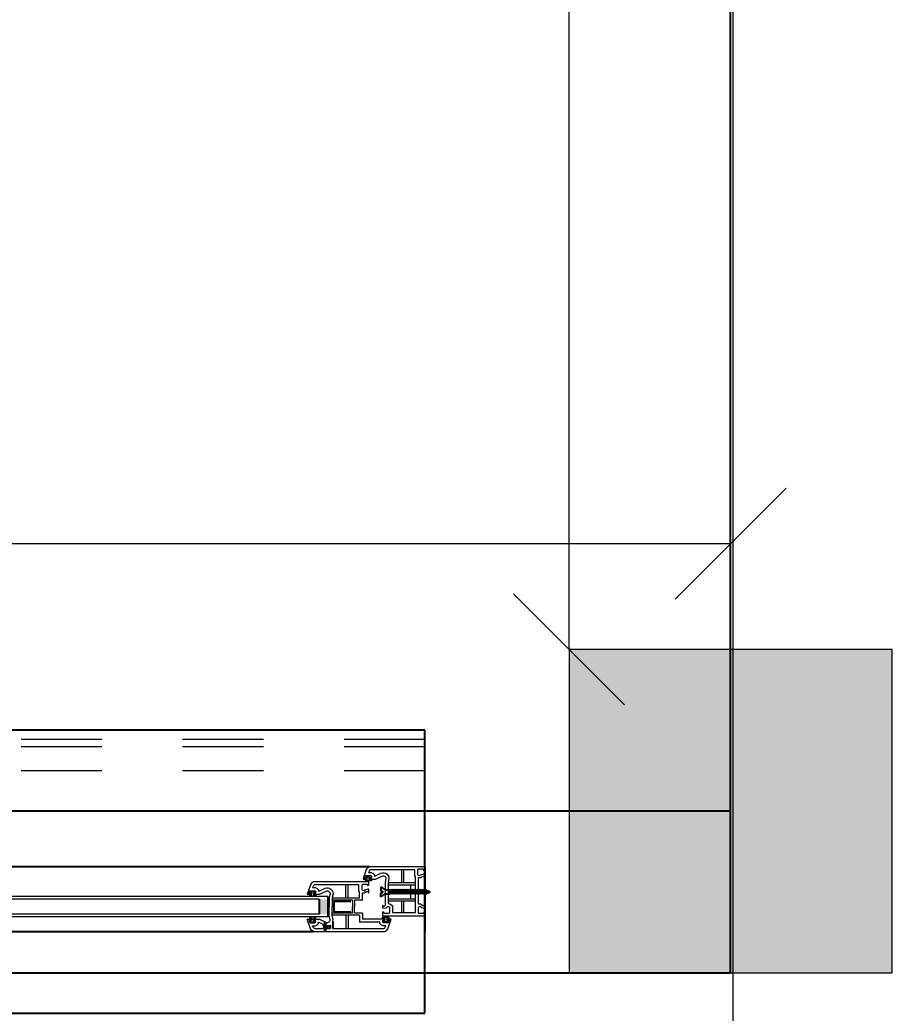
# Model space of a CAD drawing. Header units: metres. Extents: x -355 to 973, y -73 to 238.
# Drawn here: x 712.926 to 714.006, y 213.972 to 215.201 of the extents above; entities that cross this region are included whole.
import ezdxf

# ---------------------------------------------------------------- set-up
doc = ezdxf.new("R2010")
doc.units = ezdxf.units.M
doc.header["$LTSCALE"] = 3
doc.header["$MEASUREMENT"] = 0
for name, pattern in [('1', [30, 6, 6, 6, 6, 6]), ('202$0$HIDDEN', [0.375, 0.25, -0.125]), ('DASHED2', [0.375, 0.25, -0.125])]:
    doc.linetypes.add(name, pattern=pattern)
doc.layers.add('01B', color=10, linetype='Continuous')
doc.layers.add('5', color=2, linetype='Continuous')
for name, color, linetype, lineweight in [('05', 21, 'Continuous', 5), ('15', 63, 'DASHED2', 15), ('alaem', 230, 'Continuous', 5)]:
    doc.layers.add(name, color=color, linetype=linetype, lineweight=lineweight)
doc.styles.get("Standard").update_dxf_attribs({"font": 'arial.ttf'})
doc.dimstyles.new('ahmad', dxfattribs={"dimtxt": 0.2, "dimasz": 0.1375, "dimexe": 0, "dimexo": 0.0625, "dimgap": 0.09, "dimtad": 0, "dimzin": 0, "dimdsep": 46, "dimtxsty": 'Standard', "dimblk": 'OBLIQUE', "dimcen": 0.09, "dimclrd": 245, "dimclrt": 61, "dimadec": 0, "dimazin": 0, "dimtfac": 1, "dimtofl": 0, "dimtmove": 0, "dimatfit": 3, "dimldrblk": 'OBLIQUE', "dimfxl": 0, "dimfxlon": 1, "dimtolj": 1, "dimtzin": 0, "dimlwd": 13, "dimarcsym": 0})

# ---------------------------------------------------------------- blocks, each defined once
blk = doc.blocks.new('fghhyh')
at = {"layer": 'alaem', "linetype": '1'}
h = blk.add_hatch(color=256, dxfattribs=at)
h.dxf.hatch_style = 1
h.paths.add_polyline_path([(280.3961, 190.2964), (280.3961, 190.6964), (279.9961, 190.6964), (279.9961, 190.2964)])
blk.add_lwpolyline([(279.9961, 190.6964), (279.9961, 190.2964), (280.3961, 190.2964), (280.3961, 190.6964)], close=True, dxfattribs=at)
blk = doc.blocks.new('DSSSS')
at = {"layer": '05'}
for p, q in [((152.76042, -221.38644), (152.76042, -221.38719)), ((152.76042, -221.38719), (152.76643, -221.38719)), ((152.76643, -221.38719), (152.76643, -221.38631))]:
    blk.add_line(p, q, dxfattribs=at)
blk.add_lwpolyline([(152.76643, -221.38631), (152.76455, -221.38631), (152.76455, -221.38402), (152.76573, -221.38402), (152.76544, -221.383), (152.76167, -221.383), (152.76167, -221.38381), (152.76226, -221.38407), (152.76299, -221.38465), (152.76299, -221.38592), (152.76191, -221.38644), (152.76042, -221.38644)], dxfattribs=at)
blk = doc.blocks.new('ddd')
at = {"layer": '01B'}
blk.add_hatch(color=143, dxfattribs=at).paths.add_polyline_path([(1657.1326, 1003.8703), (1657.1435, 1003.8703), (1657.1435, 1003.8518), (1657.1326, 1003.8518)])
at = {"layer": '01B', "color": 32}
for p, q in [((1657.2637, 1004.0293), (1657.2637, 1004.0793)), ((1657.2637, 1003.7293), (1657.2637, 1004.0293))]:
    blk.add_line(p, q, dxfattribs=at)
at = {"layer": '01B', "color": 143}
for p, q in [((1657.1951, 1003.9104), (1655.8322, 1003.9104)), ((1657.2637, 1003.9104), (1657.2637, 1003.8499)), ((1657.2637, 1003.9104), (1657.2637, 1003.8304)), ((1657.2091, 1003.8855), (1657.2091, 1003.8803)), ((1657.2091, 1003.8855), (1657.2144, 1003.8819)), ((1657.2144, 1003.8819), (1657.2202, 1003.8819)), ((1657.2202, 1003.8819), (1657.2202, 1003.8793)), ((1657.2202, 1003.8819), (1657.2223, 1003.8793)), ((1657.2214, 1003.8819), (1657.2207, 1003.8813)), ((1657.2214, 1003.8819), (1657.2235, 1003.8793)), ((1657.2227, 1003.8819), (1657.2219, 1003.8813)), ((1657.2227, 1003.8819), (1657.2248, 1003.8793)), ((1657.2239, 1003.8819), (1657.2232, 1003.8813)), ((1657.2239, 1003.8819), (1657.226, 1003.8793)), ((1657.2251, 1003.8819), (1657.2244, 1003.8813)), ((1657.2251, 1003.8819), (1657.2273, 1003.8793)), ((1657.2264, 1003.8819), (1657.2257, 1003.8813)), ((1657.2264, 1003.8819), (1657.2285, 1003.8793)), ((1657.2276, 1003.8819), (1657.2269, 1003.8813)), ((1657.2276, 1003.8819), (1657.2298, 1003.8793)), ((1657.2289, 1003.8819), (1657.2282, 1003.8813)), ((1657.2289, 1003.8819), (1657.231, 1003.8793)), ((1657.2301, 1003.8819), (1657.2294, 1003.8813)), ((1657.2301, 1003.8819), (1657.2323, 1003.8793)), ((1657.2314, 1003.8819), (1657.2306, 1003.8813)), ((1657.2314, 1003.8819), (1657.2335, 1003.8793)), ((1657.2326, 1003.8819), (1657.2319, 1003.8813)), ((1657.2326, 1003.8819), (1657.2347, 1003.8793)), ((1657.2339, 1003.8819), (1657.2331, 1003.8813)), ((1657.2339, 1003.8819), (1657.236, 1003.8793)), ((1657.2351, 1003.8819), (1657.2344, 1003.8813)), ((1657.2351, 1003.8819), (1657.2372, 1003.8793)), ((1657.2364, 1003.8819), (1657.2356, 1003.8813)), ((1657.2364, 1003.8819), (1657.2385, 1003.8793)), ((1657.2376, 1003.8819), (1657.2369, 1003.8813)), ((1657.2376, 1003.8819), (1657.2397, 1003.8793)), ((1657.2388, 1003.8819), (1657.2381, 1003.8813)), ((1657.2388, 1003.8819), (1657.241, 1003.8793)), ((1657.2401, 1003.8819), (1657.2394, 1003.8813)), ((1657.2401, 1003.8819), (1657.2422, 1003.8793)), ((1657.2413, 1003.8819), (1657.2406, 1003.8813)), ((1657.2413, 1003.8819), (1657.2435, 1003.8793)), ((1657.2426, 1003.8819), (1657.2419, 1003.8813)), ((1657.2426, 1003.8819), (1657.2447, 1003.8793)), ((1657.2438, 1003.8819), (1657.2431, 1003.8813)), ((1657.2438, 1003.8819), (1657.246, 1003.8793)), ((1657.2451, 1003.8819), (1657.2443, 1003.8813)), ((1657.2451, 1003.8819), (1657.2472, 1003.8793)), ((1657.2463, 1003.8819), (1657.2456, 1003.8813)), ((1657.2463, 1003.8819), (1657.2484, 1003.8793)), ((1657.2476, 1003.8819), (1657.2468, 1003.8813)), ((1657.2476, 1003.8819), (1657.2497, 1003.8793)), ((1657.2488, 1003.8819), (1657.2481, 1003.8813)), ((1657.2488, 1003.8819), (1657.2509, 1003.8793)), ((1657.2501, 1003.8819), (1657.2493, 1003.8813)), ((1657.2501, 1003.8819), (1657.2522, 1003.8793)), ((1657.2513, 1003.8819), (1657.2506, 1003.8813)), ((1657.2513, 1003.8819), (1657.2534, 1003.8793)), ((1657.2525, 1003.8819), (1657.2518, 1003.8813)), ((1657.2525, 1003.8819), (1657.2547, 1003.8793)), ((1657.2538, 1003.8819), (1657.2531, 1003.8813)), ((1657.2538, 1003.8819), (1657.2559, 1003.8793)), ((1657.255, 1003.8819), (1657.2543, 1003.8813)), ((1657.255, 1003.8819), (1657.2572, 1003.8793)), ((1657.2563, 1003.8819), (1657.2556, 1003.8813)), ((1657.2563, 1003.8819), (1657.2584, 1003.8793)), ((1657.2575, 1003.8819), (1657.2568, 1003.8813)), ((1657.2575, 1003.8819), (1657.2597, 1003.8793)), ((1657.2588, 1003.8819), (1657.258, 1003.8813)), ((1657.2588, 1003.8819), (1657.2609, 1003.8793)), ((1657.26, 1003.8819), (1657.2593, 1003.8813)), ((1657.26, 1003.8819), (1657.2622, 1003.8793)), ((1657.2613, 1003.8819), (1657.2605, 1003.8813)), ((1657.2613, 1003.8819), (1657.2634, 1003.8793)), ((1657.2625, 1003.8819), (1657.2618, 1003.8813)), ((1657.2625, 1003.8819), (1657.2646, 1003.8793)), ((1657.2638, 1003.8819), (1657.263, 1003.8813)), ((1657.2638, 1003.8819), (1657.2659, 1003.8793)), ((1657.265, 1003.8819), (1657.2643, 1003.8813)), ((1657.265, 1003.8819), (1657.2671, 1003.8793)), ((1657.265, 1003.8819), (1657.2704, 1003.8793)), ((1657.1326, 1003.8703), (1657.1326, 1003.8518)), ((1657.1435, 1003.8736), (1657.1435, 1003.8485)), ((1657.2091, 1003.8803), (1657.2112, 1003.8803)), ((1657.2091, 1003.8732), (1657.2091, 1003.8784)), ((1657.2091, 1003.8784), (1657.2112, 1003.8784)), ((1657.2091, 1003.8732), (1657.2144, 1003.8768)), ((1657.2112, 1003.8803), (1657.2112, 1003.8793)), ((1657.2112, 1003.8784), (1657.2112, 1003.8793)), ((1657.2144, 1003.8768), (1657.2202, 1003.8768)), ((1657.2202, 1003.8768), (1657.2202, 1003.8793)), ((1657.2202, 1003.8768), (1657.2223, 1003.8793)), ((1657.2214, 1003.8768), (1657.2207, 1003.8774)), ((1657.2214, 1003.8768), (1657.2235, 1003.8793)), ((1657.2227, 1003.8768), (1657.2219, 1003.8774)), ((1657.2227, 1003.8768), (1657.2248, 1003.8793)), ((1657.2239, 1003.8768), (1657.2232, 1003.8774)), ((1657.2239, 1003.8768), (1657.226, 1003.8793)), ((1657.2251, 1003.8768), (1657.2244, 1003.8774)), ((1657.2251, 1003.8768), (1657.2273, 1003.8793)), ((1657.2264, 1003.8768), (1657.2257, 1003.8774)), ((1657.2264, 1003.8768), (1657.2285, 1003.8793)), ((1657.2276, 1003.8768), (1657.2269, 1003.8774)), ((1657.2276, 1003.8768), (1657.2298, 1003.8793)), ((1657.2289, 1003.8768), (1657.2282, 1003.8774)), ((1657.2289, 1003.8768), (1657.231, 1003.8793)), ((1657.2301, 1003.8768), (1657.2294, 1003.8774)), ((1657.2301, 1003.8768), (1657.2323, 1003.8793)), ((1657.2314, 1003.8768), (1657.2306, 1003.8774)), ((1657.2314, 1003.8768), (1657.2335, 1003.8793)), ((1657.2326, 1003.8768), (1657.2319, 1003.8774)), ((1657.2326, 1003.8768), (1657.2347, 1003.8793)), ((1657.2339, 1003.8768), (1657.2331, 1003.8774)), ((1657.2339, 1003.8768), (1657.236, 1003.8793)), ((1657.2351, 1003.8768), (1657.2344, 1003.8774)), ((1657.2351, 1003.8768), (1657.2372, 1003.8793)), ((1657.2364, 1003.8768), (1657.2356, 1003.8774)), ((1657.2364, 1003.8768), (1657.2385, 1003.8793)), ((1657.2376, 1003.8768), (1657.2369, 1003.8774)), ((1657.2376, 1003.8768), (1657.2397, 1003.8793)), ((1657.2388, 1003.8768), (1657.2381, 1003.8774)), ((1657.2388, 1003.8768), (1657.241, 1003.8793)), ((1657.2401, 1003.8768), (1657.2394, 1003.8774)), ((1657.2401, 1003.8768), (1657.2422, 1003.8793)), ((1657.2413, 1003.8768), (1657.2406, 1003.8774)), ((1657.2413, 1003.8768), (1657.2435, 1003.8793)), ((1657.2426, 1003.8768), (1657.2419, 1003.8774)), ((1657.2426, 1003.8768), (1657.2447, 1003.8793)), ((1657.2438, 1003.8768), (1657.2431, 1003.8774)), ((1657.2438, 1003.8768), (1657.246, 1003.8793)), ((1657.2451, 1003.8768), (1657.2443, 1003.8774)), ((1657.2451, 1003.8768), (1657.2472, 1003.8793)), ((1657.2463, 1003.8768), (1657.2456, 1003.8774)), ((1657.2463, 1003.8768), (1657.2484, 1003.8793)), ((1657.2476, 1003.8768), (1657.2468, 1003.8774)), ((1657.2476, 1003.8768), (1657.2497, 1003.8793)), ((1657.2488, 1003.8768), (1657.2481, 1003.8774)), ((1657.2488, 1003.8768), (1657.2509, 1003.8793)), ((1657.2501, 1003.8768), (1657.2493, 1003.8774)), ((1657.2501, 1003.8768), (1657.2522, 1003.8793)), ((1657.2513, 1003.8768), (1657.2506, 1003.8774)), ((1657.2513, 1003.8768), (1657.2534, 1003.8793)), ((1657.2525, 1003.8768), (1657.2518, 1003.8774)), ((1657.2525, 1003.8768), (1657.2547, 1003.8793)), ((1657.2538, 1003.8768), (1657.2531, 1003.8774)), ((1657.2538, 1003.8768), (1657.2559, 1003.8793)), ((1657.255, 1003.8768), (1657.2543, 1003.8774)), ((1657.255, 1003.8768), (1657.2572, 1003.8793)), ((1657.2563, 1003.8768), (1657.2556, 1003.8774)), ((1657.2563, 1003.8768), (1657.2584, 1003.8793)), ((1657.2575, 1003.8768), (1657.2568, 1003.8774)), ((1657.2575, 1003.8768), (1657.2597, 1003.8793)), ((1657.2588, 1003.8768), (1657.258, 1003.8774)), ((1657.2588, 1003.8768), (1657.2609, 1003.8793)), ((1657.26, 1003.8768), (1657.2593, 1003.8774)), ((1657.26, 1003.8768), (1657.2622, 1003.8793)), ((1657.2613, 1003.8768), (1657.2605, 1003.8774)), ((1657.2613, 1003.8768), (1657.2634, 1003.8793)), ((1657.2625, 1003.8768), (1657.2618, 1003.8774)), ((1657.2625, 1003.8768), (1657.2646, 1003.8793)), ((1657.2638, 1003.8768), (1657.263, 1003.8774)), ((1657.2638, 1003.8768), (1657.2659, 1003.8793)), ((1657.265, 1003.8768), (1657.2643, 1003.8774)), ((1657.265, 1003.8768), (1657.2671, 1003.8793)), ((1657.265, 1003.8768), (1657.2704, 1003.8793)), ((1657.1721, 1003.8676), (1657.151, 1003.8676)), ((1657.151, 1003.8676), (1657.151, 1003.8546)), ((1657.151, 1003.8546), (1657.1718, 1003.8546)), ((1657.1372, 1003.8395), (1657.1388, 1003.8364)), ((1657.1388, 1003.8364), (1657.1377, 1003.8342)), ((1657.1392, 1003.8428), (1657.1392, 1003.8385)), ((1657.1392, 1003.8385), (1657.1403, 1003.8364)), ((1657.14, 1003.8358), (1657.1392, 1003.8342)), ((1657.1392, 1003.8342), (1657.1392, 1003.8304)), ((1657.1407, 1003.842), (1657.1407, 1003.8379)), ((1657.1407, 1003.8342), (1657.1407, 1003.8304)), ((1657.1458, 1003.8369), (1657.1459, 1003.8363)), ((1657.1462, 1003.8384), (1657.1462, 1003.8342)), ((1657.1499, 1003.8427), (1657.1499, 1003.8342)), ((1656.4015, 1003.8304), (1657.1259, 1003.8304))]:
    blk.add_line(p, q, dxfattribs=at)
at = {"layer": '05', "color": 143}
for p, q in [((1657.1911, 1003.907), (1657.1872, 1003.8953)), ((1657.1924, 1003.9087), (1657.1911, 1003.907)), ((1657.1951, 1003.9104), (1657.1924, 1003.9087)), ((1657.195, 1003.9058), (1657.1945, 1003.9052)), ((1657.1962, 1003.9066), (1657.195, 1003.9058)), ((1657.2637, 1003.9104), (1657.1951, 1003.9104)), ((1657.2513, 1003.9066), (1657.1962, 1003.9066)), ((1657.2352, 1003.8904), (1657.2352, 1003.9066)), ((1657.2377, 1003.8904), (1657.2377, 1003.9066)), ((1657.2513, 1003.8993), (1657.2513, 1003.9066)), ((1657.2551, 1003.9067), (1657.2557, 1003.9077)), ((1657.2551, 1003.9006), (1657.2551, 1003.9067)), ((1657.2557, 1003.9077), (1657.2563, 1003.9078)), ((1657.2563, 1003.9078), (1657.2606, 1003.9078)), ((1657.2606, 1003.9078), (1657.2617, 1003.9073)), ((1657.2617, 1003.9073), (1657.2617, 1003.9063)), ((1657.2617, 1003.9063), (1657.2623, 1003.9057)), ((1657.2623, 1003.9057), (1657.2637, 1003.9064)), ((1657.2637, 1003.9064), (1657.2637, 1003.9104)), ((1657.1872, 1003.8953), (1657.1911, 1003.8953)), ((1657.1895, 1003.8966), (1657.1902, 1003.8989)), ((1657.1896, 1003.8962), (1657.1895, 1003.8966)), ((1657.1899, 1003.8958), (1657.1896, 1003.8962)), ((1657.1904, 1003.8957), (1657.1899, 1003.8958)), ((1657.19, 1003.8929), (1657.19, 1003.894)), ((1657.1902, 1003.8989), (1657.1905, 1003.8993)), ((1657.1911, 1003.8957), (1657.1904, 1003.8957)), ((1657.1905, 1003.8993), (1657.1908, 1003.8995)), ((1657.1908, 1003.8995), (1657.1965, 1003.8995)), ((1657.1911, 1003.8953), (1657.1911, 1003.8957)), ((1657.1945, 1003.9052), (1657.1939, 1003.9033)), ((1657.1939, 1003.9033), (1657.1973, 1003.9033)), ((1657.196, 1003.8958), (1657.1957, 1003.8955)), ((1657.1957, 1003.8955), (1657.1957, 1003.8953)), ((1657.1957, 1003.8953), (1657.1961, 1003.8951)), ((1657.1974, 1003.8964), (1657.196, 1003.8958)), ((1657.1961, 1003.8951), (1657.2025, 1003.8951)), ((1657.1965, 1003.8995), (1657.197, 1003.8993)), ((1657.197, 1003.8993), (1657.1974, 1003.8989)), ((1657.1973, 1003.9033), (1657.1992, 1003.9026)), ((1657.1974, 1003.8989), (1657.1974, 1003.8964)), ((1657.1977, 1003.8939), (1657.1977, 1003.8929)), ((1657.1992, 1003.9026), (1657.2012, 1003.9005)), ((1657.2012, 1003.9005), (1657.2012, 1003.899)), ((1657.2012, 1003.899), (1657.2017, 1003.899)), ((1657.2017, 1003.899), (1657.2093, 1003.9027)), ((1657.2025, 1003.8951), (1657.2106, 1003.899)), ((1657.2093, 1003.9027), (1657.2113, 1003.9031)), ((1657.2106, 1003.899), (1657.2116, 1003.8993)), ((1657.2113, 1003.9031), (1657.2133, 1003.903)), ((1657.2116, 1003.8993), (1657.2126, 1003.8992)), ((1657.2126, 1003.8992), (1657.2135, 1003.8989)), ((1657.2133, 1003.903), (1657.2152, 1003.9024)), ((1657.2135, 1003.8989), (1657.2143, 1003.8983)), ((1657.2143, 1003.8983), (1657.2149, 1003.8976)), ((1657.2154, 1003.8958), (1657.2144, 1003.8914)), ((1657.2149, 1003.8976), (1657.2154, 1003.8969)), ((1657.2152, 1003.9024), (1657.217, 1003.9011)), ((1657.2154, 1003.8969), (1657.2154, 1003.8958)), ((1657.217, 1003.9011), (1657.218, 1003.8999)), ((1657.218, 1003.8999), (1657.2192, 1003.898)), ((1657.2192, 1003.8954), (1657.2182, 1003.891)), ((1657.2192, 1003.898), (1657.2192, 1003.8954)), ((1657.2521, 1003.8982), (1657.2513, 1003.8993)), ((1657.252, 1003.8979), (1657.2521, 1003.8982)), ((1657.252, 1003.8755), (1657.252, 1003.8979)), ((1657.2558, 1003.8997), (1657.2551, 1003.9006)), ((1657.2571, 1003.8991), (1657.2558, 1003.8997)), ((1657.2558, 1003.8967), (1657.2561, 1003.8971)), ((1657.2558, 1003.8755), (1657.2558, 1003.8967)), ((1657.2561, 1003.8971), (1657.2572, 1003.8971)), ((1657.2584, 1003.8999), (1657.2571, 1003.8991)), ((1657.2572, 1003.8971), (1657.2584, 1003.8971)), ((1657.2623, 1003.9014), (1657.2584, 1003.8999)), ((1657.2584, 1003.8971), (1657.2622, 1003.8989)), ((1657.2622, 1003.8989), (1657.2626, 1003.8984)), ((1657.2637, 1003.9013), (1657.2623, 1003.9014)), ((1657.2626, 1003.8984), (1657.2627, 1003.8971)), ((1657.2627, 1003.8971), (1657.2633, 1003.897)), ((1657.2633, 1003.897), (1657.2637, 1003.8972)), ((1657.2637, 1003.8972), (1657.2637, 1003.9013)), ((1657.166, 1003.8717), (1657.166, 1003.8879)), ((1657.1685, 1003.8717), (1657.1685, 1003.8879)), ((1657.1977, 1003.8929), (1657.19, 1003.8929)), ((1657.2144, 1003.8914), (1657.2144, 1003.8833)), ((1657.2144, 1003.8833), (1657.2144, 1003.8632)), ((1657.2182, 1003.891), (1657.2182, 1003.8833)), ((1657.252, 1003.8904), (1657.2182, 1003.8904)), ((1657.252, 1003.8878), (1657.2182, 1003.8878)), ((1657.2182, 1003.8833), (1657.2182, 1003.865)), ((1657.2457, 1003.8878), (1657.2457, 1003.8709)), ((1657.1827, 1003.8717), (1657.149, 1003.8717)), ((1657.1739, 1003.8691), (1657.149, 1003.8691)), ((1657.1739, 1003.8691), (1657.1739, 1003.861)), ((1657.1866, 1003.8691), (1657.1764, 1003.8691)), ((1657.1764, 1003.8691), (1657.1764, 1003.861)), ((1657.2182, 1003.8709), (1657.252, 1003.8709)), ((1657.252, 1003.8612), (1657.252, 1003.8755)), ((1657.2558, 1003.864), (1657.2558, 1003.8755)), ((1657.1452, 1003.8567), (1657.1452, 1003.861)), ((1657.1452, 1003.8494), (1657.1452, 1003.8567)), ((1657.149, 1003.8567), (1657.149, 1003.861)), ((1657.149, 1003.8498), (1657.149, 1003.8567)), ((1657.1739, 1003.8529), (1657.1739, 1003.861)), ((1657.1764, 1003.8529), (1657.1764, 1003.861)), ((1657.2119, 1003.862), (1657.2113, 1003.8624)), ((1657.2113, 1003.8624), (1657.2113, 1003.8596)), ((1657.2113, 1003.8596), (1657.2119, 1003.8591)), ((1657.2127, 1003.8614), (1657.2119, 1003.862)), ((1657.2119, 1003.8591), (1657.216, 1003.8598)), ((1657.2135, 1003.8619), (1657.2127, 1003.8614)), ((1657.2141, 1003.8625), (1657.2135, 1003.8619)), ((1657.2144, 1003.8632), (1657.2141, 1003.8625)), ((1657.216, 1003.8598), (1657.2171, 1003.8611)), ((1657.2171, 1003.8611), (1657.2181, 1003.8611)), ((1657.2181, 1003.8611), (1657.2191, 1003.8609)), ((1657.2182, 1003.8683), (1657.252, 1003.8683)), ((1657.2182, 1003.865), (1657.2186, 1003.865)), ((1657.2186, 1003.865), (1657.221, 1003.8643)), ((1657.2191, 1003.8609), (1657.2197, 1003.8603)), ((1657.2197, 1003.8603), (1657.2197, 1003.8537)), ((1657.221, 1003.8643), (1657.2235, 1003.862)), ((1657.2235, 1003.862), (1657.2235, 1003.8537)), ((1657.2352, 1003.8537), (1657.2352, 1003.8683)), ((1657.2377, 1003.8537), (1657.2377, 1003.8683)), ((1657.252, 1003.8537), (1657.252, 1003.8612)), ((1657.2586, 1003.864), (1657.2558, 1003.864)), ((1657.2558, 1003.8601), (1657.2562, 1003.8609)), ((1657.2558, 1003.8529), (1657.2558, 1003.8601)), ((1657.2562, 1003.8609), (1657.257, 1003.8613)), ((1657.257, 1003.8613), (1657.2582, 1003.8612)), ((1657.2582, 1003.8612), (1657.2589, 1003.8606)), ((1657.2593, 1003.8635), (1657.2586, 1003.864)), ((1657.2589, 1003.8606), (1657.2596, 1003.8599)), ((1657.2612, 1003.8623), (1657.2593, 1003.8635)), ((1657.2596, 1003.8599), (1657.263, 1003.8594)), ((1657.2622, 1003.8623), (1657.2612, 1003.8623)), ((1657.2628, 1003.8638), (1657.2622, 1003.8623)), ((1657.2631, 1003.8638), (1657.2628, 1003.8638)), ((1657.263, 1003.8594), (1657.2637, 1003.8599)), ((1657.2637, 1003.8637), (1657.2631, 1003.8638)), ((1657.2637, 1003.8599), (1657.2637, 1003.8637)), ((1657.2637, 1003.8637), (1657.2637, 1003.8637)), ((1657.1219, 1003.8338), (1657.118, 1003.8455)), ((1657.118, 1003.8455), (1657.1219, 1003.8455)), ((1657.1204, 1003.8445), (1657.1203, 1003.8441)), ((1657.1203, 1003.8441), (1657.1209, 1003.8419)), ((1657.1206, 1003.845), (1657.1204, 1003.8445)), ((1657.1212, 1003.8451), (1657.1206, 1003.845)), ((1657.1285, 1003.8479), (1657.1208, 1003.8479)), ((1657.1208, 1003.8479), (1657.1208, 1003.8467)), ((1657.1219, 1003.8451), (1657.1212, 1003.8451)), ((1657.1219, 1003.8455), (1657.1219, 1003.8451)), ((1657.1265, 1003.8454), (1657.1269, 1003.8456)), ((1657.1265, 1003.8452), (1657.1265, 1003.8454)), ((1657.1268, 1003.845), (1657.1265, 1003.8452)), ((1657.1282, 1003.8444), (1657.1268, 1003.845)), ((1657.1269, 1003.8456), (1657.1333, 1003.8456)), ((1657.1282, 1003.8418), (1657.1282, 1003.8444)), ((1657.1285, 1003.8469), (1657.1285, 1003.8479)), ((1657.1333, 1003.8456), (1657.1392, 1003.8428)), ((1657.1462, 1003.845), (1657.1452, 1003.8494)), ((1657.1457, 1003.8431), (1657.1462, 1003.8439)), ((1657.1462, 1003.8439), (1657.1462, 1003.845)), ((1657.1739, 1003.8529), (1657.149, 1003.8529)), ((1657.1827, 1003.8504), (1657.149, 1003.8504)), ((1657.15, 1003.8453), (1657.149, 1003.8498)), ((1657.1499, 1003.8427), (1657.15, 1003.8453)), ((1657.166, 1003.8504), (1657.166, 1003.8342)), ((1657.1685, 1003.8504), (1657.1685, 1003.8342)), ((1657.1866, 1003.8529), (1657.1764, 1003.8529)), ((1657.1827, 1003.8504), (1657.1827, 1003.8418)), ((1657.1866, 1003.8529), (1657.1866, 1003.8456)), ((1657.213, 1003.8456), (1657.1866, 1003.8456)), ((1657.2117, 1003.8544), (1657.2114, 1003.8541)), ((1657.2114, 1003.8541), (1657.2114, 1003.8499)), ((1657.2114, 1003.8499), (1657.2637, 1003.8499)), ((1657.2114, 1003.8469), (1657.2114, 1003.8483)), ((1657.2114, 1003.8483), (1657.2191, 1003.8483)), ((1657.2126, 1003.8544), (1657.2117, 1003.8544)), ((1657.2117, 1003.8444), (1657.2131, 1003.845)), ((1657.2117, 1003.8418), (1657.2117, 1003.8444)), ((1657.2129, 1003.8541), (1657.2126, 1003.8544)), ((1657.2129, 1003.8535), (1657.2129, 1003.8541)), ((1657.2131, 1003.8529), (1657.2129, 1003.8535)), ((1657.2134, 1003.8454), (1657.213, 1003.8456)), ((1657.2135, 1003.8527), (1657.2131, 1003.8529)), ((1657.2131, 1003.845), (1657.2134, 1003.8452)), ((1657.2134, 1003.8452), (1657.2134, 1003.8454)), ((1657.219, 1003.8527), (1657.2135, 1003.8527)), ((1657.218, 1003.8338), (1657.2219, 1003.8455)), ((1657.2219, 1003.8455), (1657.218, 1003.8455)), ((1657.218, 1003.8455), (1657.218, 1003.8451)), ((1657.218, 1003.8451), (1657.2187, 1003.8451)), ((1657.2187, 1003.8451), (1657.2192, 1003.845)), ((1657.2195, 1003.8531), (1657.219, 1003.8527)), ((1657.2196, 1003.8441), (1657.219, 1003.8419)), ((1657.2191, 1003.8483), (1657.2191, 1003.8467)), ((1657.2192, 1003.845), (1657.2195, 1003.8445)), ((1657.2197, 1003.8537), (1657.2195, 1003.8531)), ((1657.2195, 1003.8445), (1657.2196, 1003.8441)), ((1657.2235, 1003.8537), (1657.252, 1003.8537)), ((1657.2563, 1003.8525), (1657.2558, 1003.8529)), ((1657.2616, 1003.8525), (1657.2563, 1003.8525)), ((1657.2624, 1003.8533), (1657.2616, 1003.8525)), ((1657.2631, 1003.8544), (1657.2624, 1003.8543)), ((1657.2624, 1003.8543), (1657.2624, 1003.8533)), ((1657.2637, 1003.8541), (1657.2631, 1003.8544)), ((1657.2637, 1003.8499), (1657.2637, 1003.8541)), ((1657.1209, 1003.8419), (1657.1212, 1003.8415)), ((1657.1212, 1003.8415), (1657.1216, 1003.8412)), ((1657.1216, 1003.8412), (1657.1273, 1003.8412)), ((1657.1232, 1003.8321), (1657.1219, 1003.8338)), ((1657.1259, 1003.8304), (1657.1232, 1003.8321)), ((1657.1253, 1003.8356), (1657.1247, 1003.8374)), ((1657.1247, 1003.8374), (1657.128, 1003.8374)), ((1657.1258, 1003.835), (1657.1253, 1003.8356)), ((1657.127, 1003.8342), (1657.1258, 1003.835)), ((1657.127, 1003.8342), (1657.1377, 1003.8342)), ((1657.1273, 1003.8412), (1657.1278, 1003.8414)), ((1657.1278, 1003.8414), (1657.1282, 1003.8418)), ((1657.128, 1003.8374), (1657.1299, 1003.8382)), ((1657.1299, 1003.8382), (1657.132, 1003.8403)), ((1657.132, 1003.8403), (1657.132, 1003.8418)), ((1657.132, 1003.8418), (1657.1324, 1003.8418)), ((1657.1324, 1003.8418), (1657.1372, 1003.8395)), ((1657.14, 1003.8358), (1657.1416, 1003.8354)), ((1657.1403, 1003.8364), (1657.1417, 1003.8361)), ((1657.1407, 1003.842), (1657.1413, 1003.8417)), ((1657.1407, 1003.8379), (1657.1421, 1003.8376)), ((1657.1407, 1003.8342), (1657.1462, 1003.8342)), ((1657.1413, 1003.8417), (1657.1424, 1003.8415)), ((1657.1416, 1003.8354), (1657.1438, 1003.8356)), ((1657.1417, 1003.8361), (1657.1437, 1003.8362)), ((1657.1421, 1003.8376), (1657.1441, 1003.8378)), ((1657.1424, 1003.8415), (1657.1434, 1003.8416)), ((1657.1434, 1003.8416), (1657.1443, 1003.8418)), ((1657.1437, 1003.8362), (1657.1458, 1003.8369)), ((1657.1438, 1003.8356), (1657.1459, 1003.8363)), ((1657.1441, 1003.8378), (1657.1462, 1003.8384)), ((1657.1443, 1003.8418), (1657.1451, 1003.8424)), ((1657.1451, 1003.8424), (1657.1457, 1003.8431)), ((1657.1499, 1003.8342), (1657.2129, 1003.8342)), ((1657.2079, 1003.8418), (1657.1827, 1003.8418)), ((1657.2079, 1003.8403), (1657.2079, 1003.8418)), ((1657.2099, 1003.8382), (1657.2079, 1003.8403)), ((1657.2119, 1003.8374), (1657.2099, 1003.8382)), ((1657.2121, 1003.8414), (1657.2117, 1003.8418)), ((1657.2152, 1003.8374), (1657.2119, 1003.8374)), ((1657.2126, 1003.8412), (1657.2121, 1003.8414)), ((1657.2183, 1003.8412), (1657.2126, 1003.8412)), ((1657.2129, 1003.8342), (1657.2141, 1003.835)), ((1657.214, 1003.8304), (1657.2167, 1003.8321)), ((1657.2141, 1003.835), (1657.2146, 1003.8356)), ((1657.2146, 1003.8356), (1657.2152, 1003.8374)), ((1657.2167, 1003.8321), (1657.218, 1003.8338)), ((1657.2186, 1003.8415), (1657.2183, 1003.8412)), ((1657.219, 1003.8419), (1657.2186, 1003.8415)), ((1657.1259, 1003.8304), (1657.1392, 1003.8304)), ((1657.1407, 1003.8304), (1657.214, 1003.8304))]:
    blk.add_line(p, q, dxfattribs=at)
at = {"layer": '05', "color": 107}
for p, q in [((1657.1435, 1003.8736), (1656.3838, 1003.8736)), ((1657.1326, 1003.8703), (1656.3947, 1003.8703)), ((1657.1435, 1003.8485), (1656.3838, 1003.8485)), ((1657.1326, 1003.8518), (1656.3947, 1003.8518))]:
    blk.add_line(p, q, dxfattribs=at)
at = {"layer": '05', "color": 143}
for points in [[(1657.19, 1003.894), (1657.1924, 1003.894), (1657.1924, 1003.8969), (1657.1909, 1003.8969), (1657.1913, 1003.8982), (1657.1961, 1003.8982), (1657.1961, 1003.8972), (1657.1953, 1003.8969), (1657.1944, 1003.8961), (1657.1944, 1003.8945), (1657.1958, 1003.8939), (1657.1977, 1003.8939)], [(1657.1944, 1003.8917), (1657.1259, 1003.8917), (1657.1232, 1003.89), (1657.1219, 1003.8883), (1657.118, 1003.8766), (1657.1219, 1003.8766), (1657.1219, 1003.877), (1657.1212, 1003.877), (1657.1206, 1003.8771), (1657.1204, 1003.8775), (1657.1203, 1003.878), (1657.1209, 1003.8802), (1657.1212, 1003.8806), (1657.1216, 1003.8808), (1657.1273, 1003.8808), (1657.1278, 1003.8807), (1657.1282, 1003.8803), (1657.1282, 1003.8777), (1657.1268, 1003.8771), (1657.1265, 1003.8768), (1657.1265, 1003.8766), (1657.1269, 1003.8765), (1657.1333, 1003.8765), (1657.1413, 1003.8804), (1657.1424, 1003.8806), (1657.1434, 1003.8805), (1657.1443, 1003.8802), (1657.1451, 1003.8796), (1657.1457, 1003.879), (1657.1462, 1003.8782), (1657.1462, 1003.8771), (1657.1452, 1003.8727), (1657.1452, 1003.8654), (1657.1452, 1003.861)], [(1657.1827, 1003.8717), (1657.1827, 1003.8792), (1657.1829, 1003.8795), (1657.1821, 1003.8806), (1657.1821, 1003.8879), (1657.127, 1003.8879), (1657.1258, 1003.8871), (1657.1253, 1003.8865), (1657.1247, 1003.8847), (1657.128, 1003.8847), (1657.1299, 1003.8839), (1657.132, 1003.8818), (1657.132, 1003.8803), (1657.1324, 1003.8803), (1657.1401, 1003.884), (1657.1421, 1003.8845), (1657.1441, 1003.8843), (1657.1459, 1003.8837), (1657.1478, 1003.8825), (1657.1488, 1003.8812), (1657.1499, 1003.8794), (1657.15, 1003.8768), (1657.149, 1003.8723), (1657.149, 1003.8654), (1657.149, 1003.861)], [(1657.1866, 1003.8691), (1657.1866, 1003.878), (1657.1869, 1003.8784), (1657.188, 1003.8784), (1657.1892, 1003.8784), (1657.1929, 1003.8802), (1657.1934, 1003.8797), (1657.1935, 1003.8785), (1657.1941, 1003.8783), (1657.1944, 1003.8785), (1657.1944, 1003.8826), (1657.193, 1003.8828), (1657.1892, 1003.8813), (1657.1879, 1003.8805), (1657.1866, 1003.881), (1657.1859, 1003.8819), (1657.1859, 1003.888), (1657.1865, 1003.889), (1657.1871, 1003.8891), (1657.1914, 1003.8891), (1657.1925, 1003.8887), (1657.1925, 1003.8876), (1657.193, 1003.8871), (1657.1944, 1003.8877), (1657.1944, 1003.8917)], [(1657.1208, 1003.8467), (1657.1232, 1003.8467), (1657.1232, 1003.8438), (1657.1217, 1003.8438), (1657.1221, 1003.8425), (1657.1269, 1003.8425), (1657.1269, 1003.8435), (1657.1261, 1003.8439), (1657.1252, 1003.8446), (1657.1252, 1003.8462), (1657.1266, 1003.8469), (1657.1285, 1003.8469)], [(1657.2191, 1003.8467), (1657.2167, 1003.8467), (1657.2167, 1003.8438), (1657.2182, 1003.8438), (1657.2178, 1003.8425), (1657.213, 1003.8425), (1657.213, 1003.8435), (1657.2138, 1003.8439), (1657.2147, 1003.8446), (1657.2147, 1003.8462), (1657.2133, 1003.8469), (1657.2114, 1003.8469)]]:
    blk.add_lwpolyline(points, dxfattribs=at)
blk.add_lwpolyline([(1657.1898, 1003.8801), (1657.1894, 1003.8799), (1657.1903, 1003.8803)], close=True, dxfattribs=at)
at = {"layer": '15'}
for p, q in [((1657.2637, 1003.9793), (1655.7637, 1003.9793)), ((1655.7637, 1003.7793), (1657.2637, 1003.7793))]:
    blk.add_line(p, q, dxfattribs=at)
at = {"layer": '5', "color": 32}
for p, q in [((1657.2637, 1004.0793), (1655.7637, 1004.0793)), ((1655.7637, 1003.7293), (1657.2637, 1003.7293))]:
    blk.add_line(p, q, dxfattribs=at)
at = {"layer": '5', "color": 5, "linetype": '202$0$HIDDEN', "lineweight": 5, "ltscale": 0.1}
for p, q in [((1657.2637, 1004.0678), (1655.7637, 1004.0678)), ((1657.2637, 1004.059), (1655.7637, 1004.059)), ((1657.2637, 1004.0293), (1655.7637, 1004.0293))]:
    blk.add_line(p, q, dxfattribs=at)
at = {"layer": '01B', "color": 143, "xscale": -1.275494208194687, "yscale": 1.275494208194687, "zscale": 1.275494208194687}
blk.add_blockref('DSSSS', (1851.9735, 1286.2523), dxfattribs=at)
blk = doc.blocks.new('_Oblique')
at = {"color": 0, "linetype": 'ByBlock', "lineweight": -2}
blk.add_line((-0.5, -0.5), (0.5, 0.5), dxfattribs=at)
blk = doc.blocks.new('*D415')
at = {"color": 245, "lineweight": 13, "transparency": 16777216}
for p, q in [((709.8635, 214.5533), (711.4856, 214.5533)), ((713.8063, 214.5533), (712.1842, 214.5533))]:
    blk.add_line(p, q, dxfattribs=at)
at = {"layer": 'Defpoints', "color": 0, "transparency": 16777216}
for p in [(713.8063, 214.5533), (709.8635, 214.4225), (713.8063, 214.4225)]:
    blk.add_point(p, dxfattribs=at)
at = {"color": 245, "lineweight": 13, "transparency": 16777216, "xscale": 0.1375, "yscale": 0.1375, "zscale": 0.1375, "rotation": 180}
blk.add_blockref('_Oblique', (709.8635, 214.5533), dxfattribs=at)
at = {"color": 245, "lineweight": 13, "transparency": 16777216, "xscale": 0.1375, "yscale": 0.1375, "zscale": 0.1375}
blk.add_blockref('_Oblique', (713.8063, 214.5533), dxfattribs=at)
at = {"color": 61, "transparency": 16777216, "insert": (711.8349, 214.5533), "char_height": 0.2, "attachment_point": 5}
blk.add_mtext('\\A1;3.94', dxfattribs=at)
blk = doc.blocks.new('*D424')
at = {"color": 245, "lineweight": 13, "transparency": 16777216}
for p, q in [((713.6063, 225.8225), (713.6063, 220.5401)), ((713.6063, 214.4225), (713.6063, 219.7048))]:
    blk.add_line(p, q, dxfattribs=at)
at = {"layer": 'Defpoints', "color": 0, "transparency": 16777216}
for p in [(713.8093, 225.8225), (713.6063, 214.4225), (713.8063, 214.4225)]:
    blk.add_point(p, dxfattribs=at)
at = {"color": 245, "lineweight": 13, "transparency": 16777216, "xscale": 0.1375, "yscale": 0.1375, "zscale": 0.1375}
for p, rotation in [((713.6063, 225.8225), 90), ((713.6063, 214.4225), 270)]:
    blk.add_blockref('_Oblique', p, dxfattribs=dict(at, rotation=rotation))
at = {"color": 61, "transparency": 16777216, "insert": (713.6063, 220.1225), "char_height": 0.2, "attachment_point": 5, "rotation": 90}
blk.add_mtext('\\A1;11.40', dxfattribs=at)

msp = doc.modelspace()

# ---------------------------------------------------------------- linework, layer by layer
for p, q in [((713.8063, 214.2225), (713.8063, 218.3225)), ((713.8063, 214.2225), (701.5323, 214.2225)), ((713.8063, 214.0225), (713.8063, 214.2225)), ((701.3323, 214.0225), (713.8063, 214.0225))]:
    msp.add_line(p, q)
at = {"layer": '05', "color": 0, "linetype": '1'}
msp.add_lwpolyline([(713.8093, 206.3455), (713.8093, 230.8225), (701.3323, 230.8225), (701.3323, 206.3455)], close=True, dxfattribs=at)

# ---------------------------------------------------------------- block references
at = {"layer": '05'}
msp.add_blockref('ddd', (-943.836, -789.7569), dxfattribs=at)
at = {"layer": 'alaem', "linetype": '1'}
msp.add_blockref('fghhyh', (433.6102, 23.7261), dxfattribs=at)

# ---------------------------------------------------------------- dimensions: what is measured, and where the dimension line sits
dim = msp.add_linear_dim(base=(713.6063, 214.4225), p1=(713.8093, 225.8225), p2=(713.8063, 214.4225), angle=90, dimstyle='ahmad')
dim.commit()
dim.dimension.update_dxf_attribs({"geometry": '*D424', "text_midpoint": (713.6063, 220.1225)})
dim = msp.add_linear_dim(base=(713.8063, 214.5533), p1=(709.8635, 214.4225), p2=(713.8063, 214.4225), dimstyle='ahmad')
dim.commit()
dim.dimension.update_dxf_attribs({"geometry": '*D415', "text_midpoint": (711.8349, 214.5533)})

doc.saveas('drawing.dxf')
